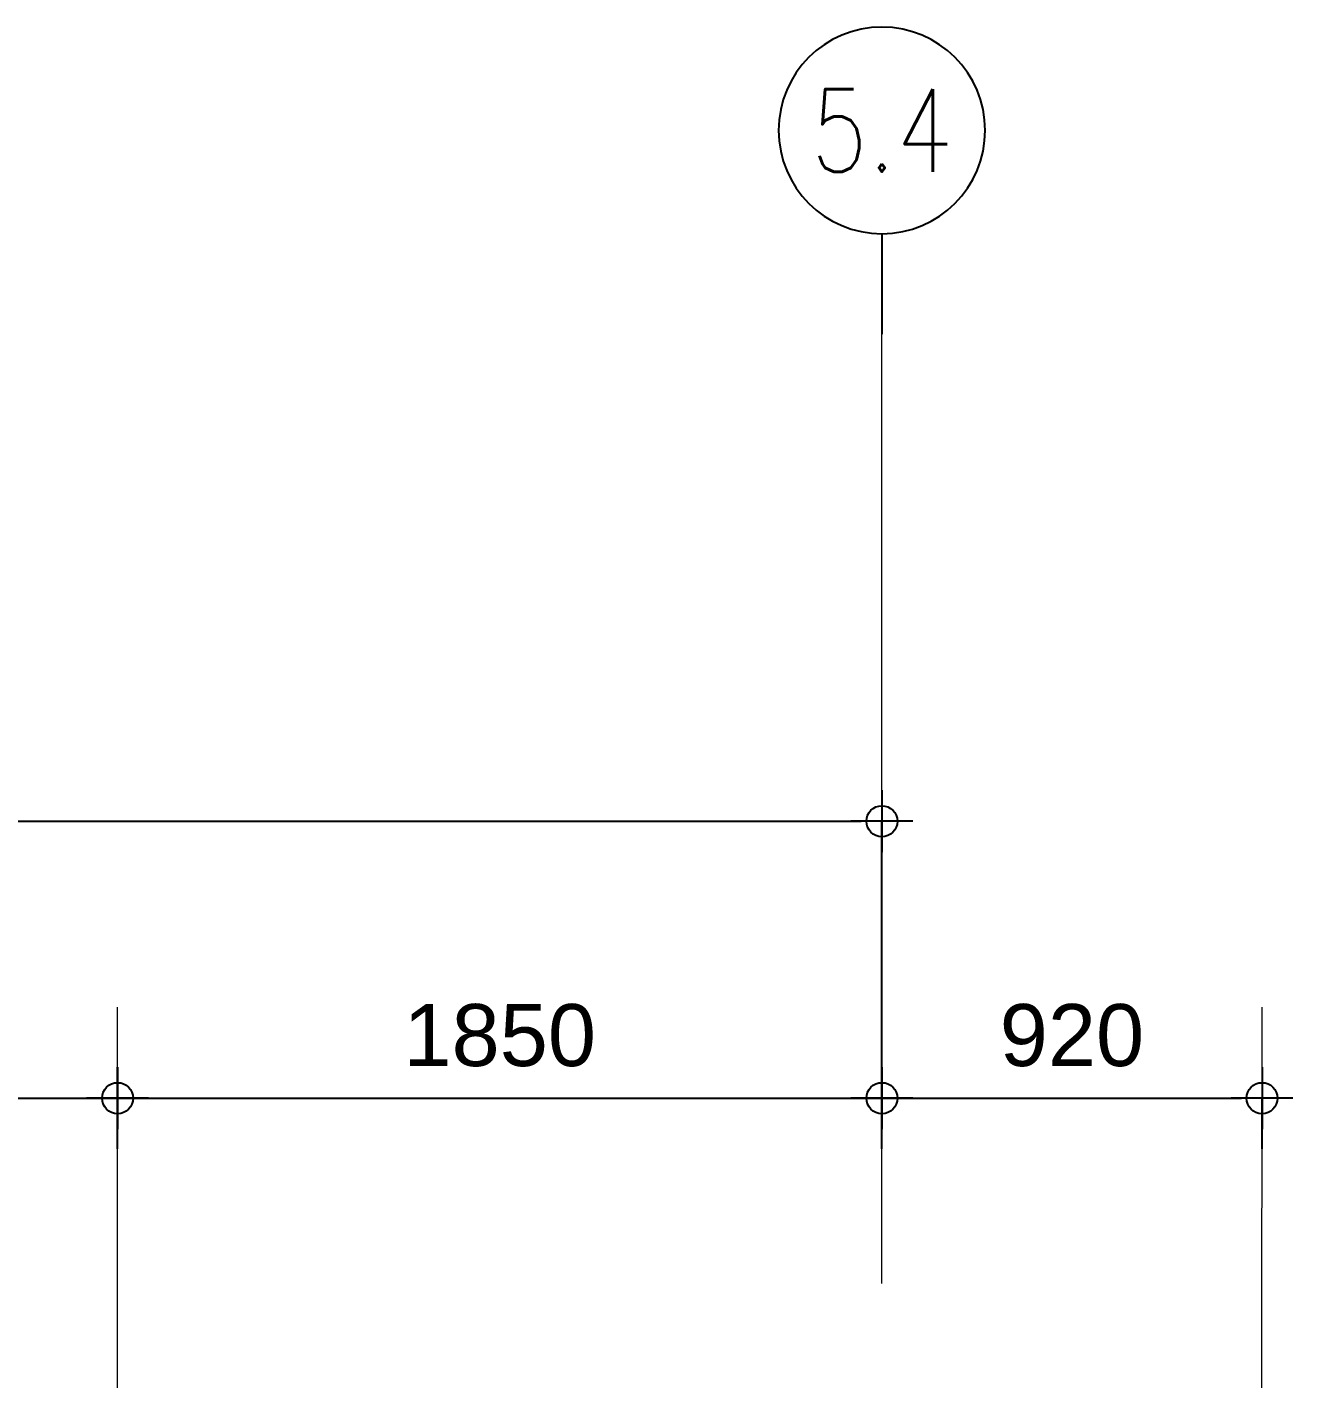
# Model space of a CAD drawing. Header units: millimetres. Extents: x 663313 to 1226001, y 1431724 to 1620898.
# Drawn here: x 663628.987 to 663632.051, y 1524781.188 to 1524784.459 of the extents above; entities that cross this region are included whole.
import ezdxf
from ezdxf.enums import TextEntityAlignment as Align

# ---------------------------------------------------------------- set-up
doc = ezdxf.new("R2010")
doc.units = ezdxf.units.MM
doc.linetypes.add('Grid Line', pattern=[22.225, 12.7, -3.175, 3.175, -3.175])
doc.layers.get('Defpoints').update_dxf_attribs({"color": 140})
doc.layers.add('000 - 0_HIDE_OBJ_FRAMING_DEF_SUB', color=1, linetype='Continuous', plot=False)
doc.layers.add('000 - D I M', color=1, linetype='Continuous')
doc.layers.add('S-GRID', color=1, linetype='Continuous', lineweight=9)
doc.styles.add('Arial', font='arial.ttf')
doc.styles.add('CKST2', font='romans.shx', dxfattribs={"width": 0.8, "height": 4})
doc.dimstyles.new('Dim-Cen', dxfattribs={"dimscale": 0.05, "dimtxt": 3, "dimasz": 1, "dimexe": 0, "dimexo": 1, "dimgap": 1.5, "dimtad": 1, "dimdec": 0, "dimlfac": 1000, "dimzin": 1, "dimdsep": 46, "dimtxsty": 'Arial', "dimblk": 'CEN1', "dimcen": 0.09, "dimclrd": 1, "dimclre": 49, "dimclrt": 3, "dimadec": 0, "dimazin": 0, "dimtfac": 1, "dimtdec": 0, "dimtix": 1, "dimtofl": 0, "dimtmove": 2, "dimatfit": 3, "dimfxl": 1, "dimtfill": 1, "dimtolj": 1, "dimtzin": 0, "dimarcsym": 1})

# ---------------------------------------------------------------- blocks, each defined once
blk = doc.blocks.new('grid2')
at = {"layer": '000 - 0_HIDE_OBJ_FRAMING_DEF_SUB'}
blk.add_line((0, -4.869), (0, 0), dxfattribs=at)
blk.add_circle((0, -9.869), 5, dxfattribs=at)
at = {"layer": '000 - 0_HIDE_OBJ_FRAMING_DEF_SUB', "style": 'CKST2', "width": 0.8}
blk.add_attdef('00', text='', height=4, dxfattribs=at).set_placement((0, -9.869), align=Align.MIDDLE_CENTER)
blk = doc.blocks.new('CEN1')
at = {"color": 1}
for p, q in [((0, 1.5), (0, -1.5)), ((1.5, 0), (-1.5, 0))]:
    blk.add_line(p, q, dxfattribs=at)
at = {"color": 3}
blk.add_circle((0, 0), 0.75, dxfattribs=at)
blk = doc.blocks.new('*D4269')
at = {"layer": '000 - D I M', "color": 49, "lineweight": -2, "transparency": 16777216}
for p, q in [((663626.456, 1524781.8597), (663626.456, 1524781.8673)), ((663629.2064, 1524781.7447), (663629.2064, 1524781.8673))]:
    blk.add_line(p, q, dxfattribs=at)
at = {"layer": '000 - D I M', "color": 1, "lineweight": -2, "transparency": 16777216}
blk.add_line((663626.506, 1524781.8673), (663629.1564, 1524781.8673), dxfattribs=at)
at = {"layer": 'Defpoints', "color": 0, "transparency": 16777216}
for p in [(663629.2064, 1524781.8673), (663626.456, 1524781.8097), (663629.2064, 1524781.6947)]:
    blk.add_point(p, dxfattribs=at)
at = {"layer": '000 - D I M', "color": 1, "lineweight": -2, "transparency": 16777216, "xscale": 0.05, "yscale": 0.05, "zscale": 0.05, "rotation": 180}
blk.add_blockref('CEN1', (663626.456, 1524781.8673), dxfattribs=at)
at = {"layer": '000 - D I M', "color": 1, "lineweight": -2, "transparency": 16777216, "xscale": 0.05, "yscale": 0.05, "zscale": 0.05}
blk.add_blockref('CEN1', (663629.2064, 1524781.8673), dxfattribs=at)
at = {"layer": '000 - D I M', "color": 3, "transparency": 16777216, "insert": (663627.8312, 1524782.0189), "char_height": 0.15, "attachment_point": 5, "style": 'Arial', "bg_fill": 3, "box_fill_scale": 1.1, "bg_fill_color": 256, "bg_fill_true_color": 13158600, "bg_fill_transparency": 0}
blk.add_mtext('\\A1;2750', dxfattribs=at)
blk = doc.blocks.new('*D4270')
at = {"layer": '000 - D I M', "color": 49, "lineweight": -2, "transparency": 16777216}
for p, q in [((663629.2064, 1524781.7447), (663629.2064, 1524781.8673)), ((663631.0564, 1524781.7447), (663631.0564, 1524781.8673))]:
    blk.add_line(p, q, dxfattribs=at)
at = {"layer": '000 - D I M', "color": 1, "lineweight": -2, "transparency": 16777216}
blk.add_line((663629.2564, 1524781.8673), (663631.0064, 1524781.8673), dxfattribs=at)
at = {"layer": 'Defpoints', "color": 0, "transparency": 16777216}
for p in [(663631.0564, 1524781.8673), (663629.2064, 1524781.6947), (663631.0564, 1524781.6947)]:
    blk.add_point(p, dxfattribs=at)
at = {"layer": '000 - D I M', "color": 1, "lineweight": -2, "transparency": 16777216, "xscale": 0.05, "yscale": 0.05, "zscale": 0.05, "rotation": 180}
blk.add_blockref('CEN1', (663629.2064, 1524781.8673), dxfattribs=at)
at = {"layer": '000 - D I M', "color": 1, "lineweight": -2, "transparency": 16777216, "xscale": 0.05, "yscale": 0.05, "zscale": 0.05}
blk.add_blockref('CEN1', (663631.0564, 1524781.8673), dxfattribs=at)
at = {"layer": '000 - D I M', "color": 3, "transparency": 16777216, "insert": (663630.1314, 1524782.0189), "char_height": 0.15, "attachment_point": 5, "style": 'Arial', "bg_fill": 3, "box_fill_scale": 1.1, "bg_fill_color": 256, "bg_fill_true_color": 13158600, "bg_fill_transparency": 0}
blk.add_mtext('\\A1;1850', dxfattribs=at)
blk = doc.blocks.new('*D4271')
at = {"layer": '000 - D I M', "color": 49, "lineweight": -2, "transparency": 16777216}
for p, q in [((663631.0564, 1524781.7447), (663631.0564, 1524781.8673)), ((663631.9764, 1524781.7447), (663631.9764, 1524781.8673))]:
    blk.add_line(p, q, dxfattribs=at)
at = {"layer": '000 - D I M', "color": 1, "lineweight": -2, "transparency": 16777216}
blk.add_line((663631.1064, 1524781.8673), (663631.9264, 1524781.8673), dxfattribs=at)
at = {"layer": 'Defpoints', "color": 0, "transparency": 16777216}
for p in [(663631.9764, 1524781.8673), (663631.0564, 1524781.6947), (663631.9764, 1524781.6947)]:
    blk.add_point(p, dxfattribs=at)
at = {"layer": '000 - D I M', "color": 1, "lineweight": -2, "transparency": 16777216, "xscale": 0.05, "yscale": 0.05, "zscale": 0.05, "rotation": 180}
blk.add_blockref('CEN1', (663631.0564, 1524781.8673), dxfattribs=at)
at = {"layer": '000 - D I M', "color": 1, "lineweight": -2, "transparency": 16777216, "xscale": 0.05, "yscale": 0.05, "zscale": 0.05}
blk.add_blockref('CEN1', (663631.9764, 1524781.8673), dxfattribs=at)
at = {"layer": '000 - D I M', "color": 3, "transparency": 16777216, "insert": (663631.5164, 1524782.0189), "char_height": 0.15, "attachment_point": 5, "style": 'Arial', "bg_fill": 3, "box_fill_scale": 1.1, "bg_fill_color": 256, "bg_fill_true_color": 13158600, "bg_fill_transparency": 0}
blk.add_mtext('\\A1;920', dxfattribs=at)
blk = doc.blocks.new('*D4275')
at = {"layer": '000 - D I M', "color": 49, "lineweight": -2, "transparency": 16777216}
for p, q in [((663619.9563, 1524781.8553), (663619.9563, 1524782.5373)), ((663631.0563, 1524781.8866), (663631.0563, 1524782.5373))]:
    blk.add_line(p, q, dxfattribs=at)
at = {"layer": '000 - D I M', "color": 1, "lineweight": -2, "transparency": 16777216}
blk.add_line((663620.0063, 1524782.5373), (663631.0063, 1524782.5373), dxfattribs=at)
at = {"layer": 'Defpoints', "color": 0, "transparency": 16777216}
for p in [(663631.0563, 1524782.5373), (663631.0563, 1524781.8366), (663619.9563, 1524781.8053)]:
    blk.add_point(p, dxfattribs=at)
at = {"layer": '000 - D I M', "color": 1, "lineweight": -2, "transparency": 16777216, "xscale": 0.05, "yscale": 0.05, "zscale": 0.05, "rotation": 180}
blk.add_blockref('CEN1', (663619.9563, 1524782.5373), dxfattribs=at)
at = {"layer": '000 - D I M', "color": 1, "lineweight": -2, "transparency": 16777216, "xscale": 0.05, "yscale": 0.05, "zscale": 0.05}
blk.add_blockref('CEN1', (663631.0563, 1524782.5373), dxfattribs=at)
at = {"layer": '000 - D I M', "color": 3, "transparency": 16777216, "insert": (663625.5063, 1524782.6889), "char_height": 0.15, "attachment_point": 5, "style": 'Arial', "bg_fill": 3, "box_fill_scale": 1.1, "bg_fill_color": 256, "bg_fill_true_color": 13158600, "bg_fill_transparency": 0}
blk.add_mtext('\\A1;11100', dxfattribs=at)

msp = doc.modelspace()

# ---------------------------------------------------------------- linework, layer by layer
at = {"layer": 'S-GRID', "linetype": 'Grid Line'}
msp.add_line((663631.0558, 1524759.1942), (663631.0564, 1524783.7921), dxfattribs=at)
at = {"layer": 'S-GRID', "color": 251, "linetype": 'Grid Line', "ltscale": 0.6}
for p, q in [((663629.2063, 1524778.8083), (663629.2064, 1524782.0874)), ((663631.9763, 1524778.8082), (663631.9764, 1524782.0874))]:
    msp.add_line(p, q, dxfattribs=at)

# ---------------------------------------------------------------- block references
ref = msp.add_blockref('grid2', (663631.0564, 1524783.7155), dxfattribs=dict(xscale=-0.05, yscale=0.05, zscale=0.05, rotation=180))
ref.add_attrib('00', '5.4', dxfattribs={"layer": '000 - 0_HIDE_OBJ_FRAMING_DEF_SUB', "height": 0.2, "style": 'CKST2', "width": 0.8}).set_placement((663631.0564, 1524784.2089), align=Align.MIDDLE_CENTER)

# ---------------------------------------------------------------- next in the draw order: dimensions: what is measured, and where the dimension line sits
at = {"layer": '000 - D I M'}
dim = msp.add_linear_dim(base=(663629.2064, 1524781.8673), p1=(663626.456, 1524781.8097), p2=(663629.2064, 1524781.6947), dimstyle='Dim-Cen', dxfattribs=at)
dim.commit()
dim.dimension.update_dxf_attribs({"geometry": '*D4269', "text_midpoint": (663627.8312, 1524782.0189)})

# ---------------------------------------------------------------- next in the draw order: dimensions: what is measured, and where the dimension line sits
dim = msp.add_linear_dim(base=(663631.0564, 1524781.8673), p1=(663629.2064, 1524781.6947), p2=(663631.0564, 1524781.6947), dimstyle='Dim-Cen', dxfattribs=at)
dim.commit()
dim.dimension.update_dxf_attribs({"geometry": '*D4270', "text_midpoint": (663630.1314, 1524782.0189)})

# ---------------------------------------------------------------- next in the draw order: dimensions: what is measured, and where the dimension line sits
dim = msp.add_linear_dim(base=(663631.9764, 1524781.8673), p1=(663631.0564, 1524781.6947), p2=(663631.9764, 1524781.6947), dimstyle='Dim-Cen', dxfattribs=at)
dim.commit()
dim.dimension.update_dxf_attribs({"geometry": '*D4271', "text_midpoint": (663631.5164, 1524782.0189)})

# ---------------------------------------------------------------- next in the draw order: dimensions: what is measured, and where the dimension line sits
dim = msp.add_linear_dim(base=(663631.0563, 1524782.5373), p1=(663619.9563, 1524781.8053), p2=(663631.0563, 1524781.8366), dimstyle='Dim-Cen', dxfattribs=at)
dim.commit()
dim.dimension.update_dxf_attribs({"geometry": '*D4275', "text_midpoint": (663625.5063, 1524782.6889)})

doc.saveas('drawing.dxf')
